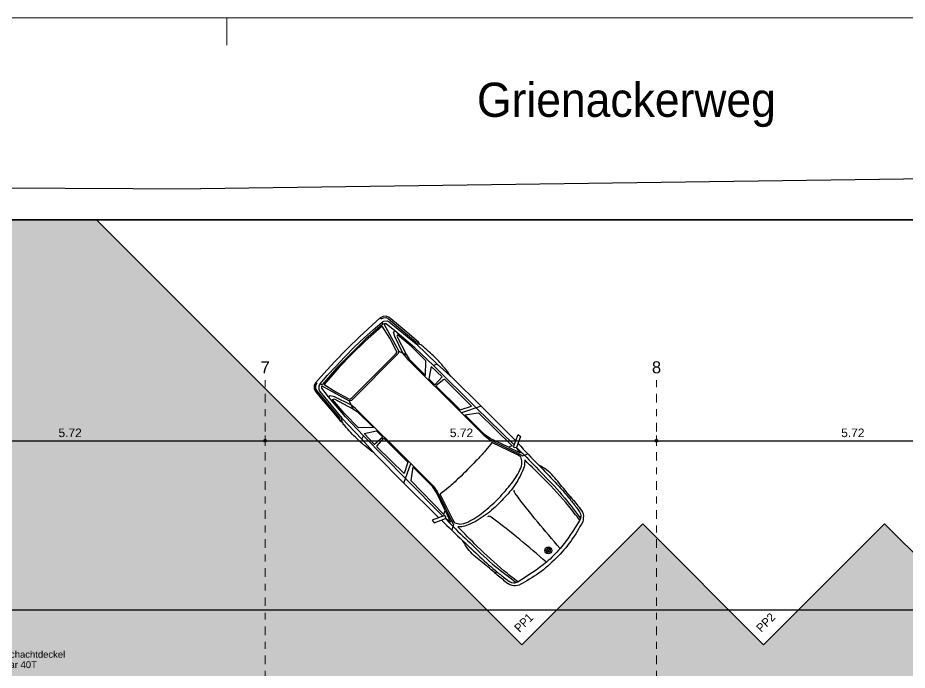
# Model space of a CAD drawing. Header units: metres. Extents: x -117 to -12, y 122 to 163.
# Drawn here: x -46.6 to -33.6, y 149.57 to 159.11 of the extents above; entities that cross this region are included whole.
import ezdxf

# ---------------------------------------------------------------- set-up
doc = ezdxf.new("R2010")
doc.units = ezdxf.units.M
doc.header["$PDMODE"] = 65
for name, pattern in [('AUSGEZOGEN', [0]), ('GETRENNT2_S10', [0.255, 0.125, -0.065, 0, -0.065]), ('STRICHLINIE_S4', [0.165, 0.125, -0.04])]:
    doc.linetypes.add(name, pattern=pattern)
for name, color, linetype, lineweight in [('XR$1$Bauachsen_grob', 7, 'GETRENNT2_S10', 13), ('XR$1$Design', 7, 'AUSGEZOGEN', 18), ('XR$1$Flurname', 117, 'AUSGEZOGEN', 50), ('XR$1$Gartenanlagen', 117, 'STRICHLINIE_S4', 13), ('XR$1$Parzelle', 117, 'AUSGEZOGEN', 35), ('XR$1$Plankopf', 7, 'AUSGEZOGEN', 13), ('XR$1$Sanitaer_Text', 250, 'AUSGEZOGEN', 18), ('XR$1$Strasse__Wege', 117, 'AUSGEZOGEN', 25), ('XR$1$Text_Werkplan_Ausfuehrung', 7, 'AUSGEZOGEN', 25), ('XR$1$Werkplan-_Ausfuehrungsmasse', 7, 'AUSGEZOGEN', 13)]:
    doc.layers.add(name, color=color, linetype=linetype, lineweight=lineweight)
doc.styles.add('ARIAL', font='ARIAL.TTF')
doc.dimstyles.new('_DIMSTYLE_12', dxfattribs={"dimtxt": 0.125, "dimasz": 0.15, "dimexe": 0, "dimexo": 0, "dimgap": 0.0625, "dimtad": 2, "dimrnd": 0.005, "dimzin": 4, "dimdsep": 46, "dimtxsty": 'ARIAL', "dimblk1": 'ALL_ML_KREIS', "dimblk2": 'ALL_ML_KREIS', "dimsah": 1, "dimcen": 0, "dimclrd": 256, "dimclre": 256, "dimclrt": 256, "dimadec": 0, "dimazin": 0, "dimtfac": 1, "dimtdec": 0, "dimtix": 1, "dimtmove": 2, "dimatfit": 3, "dimfxl": 0, "dimtzin": 0, "dimlwd": 0, "dimlwe": -1, "dimarcsym": 0})
doc.dimstyles.new('_DIMSTYLE_18', dxfattribs={"dimtxt": 0.125, "dimasz": 0.15, "dimexe": 0, "dimexo": 1e-06, "dimgap": 0.0625, "dimtad": 2, "dimrnd": 0.005, "dimzin": 4, "dimdsep": 46, "dimtxsty": 'ARIAL', "dimblk1": 'ALL_ML_KREIS', "dimblk2": 'ALL_ML_KREIS', "dimsah": 1, "dimcen": 0, "dimse1": 1, "dimse2": 1, "dimclrd": 256, "dimclre": 256, "dimclrt": 256, "dimadec": 0, "dimazin": 0, "dimtfac": 1, "dimtdec": 0, "dimtix": 1, "dimtmove": 2, "dimatfit": 3, "dimfxl": 0, "dimtzin": 0, "dimlwd": 0, "dimlwe": -1, "dimarcsym": 0})

# ---------------------------------------------------------------- blocks, each defined once
blk = doc.blocks.new('ALL_ML_KREIS')
at = {"color": 0, "linetype": 'ByBlock', "lineweight": -2}
for p, q in [((-1, 0), (0.5, 0)), ((0, -0.5), (0, 0.5))]:
    blk.add_line(p, q, dxfattribs=at)
blk.add_circle((0, 0), 0.15, dxfattribs=at)
blk = doc.blocks.new('*D67')
at = {"layer": 'DEFPOINTS'}
for p in [(-48.703, 153.848), (-42.983, 153.848), (-48.703, 152.928)]:
    blk.add_point(p, dxfattribs=at)
at = {"layer": 'XR$1$Werkplan-_Ausfuehrungsmasse', "lineweight": -2}
blk.add_line((-48.703, 152.928), (-42.983, 152.928), dxfattribs=at)
at = {"layer": 'XR$1$Werkplan-_Ausfuehrungsmasse', "xscale": 0.15, "yscale": 0.15, "zscale": 0.15, "rotation": 180}
blk.add_blockref('ALL_ML_KREIS', (-48.703, 152.928), dxfattribs=at)
at = {"layer": 'XR$1$Werkplan-_Ausfuehrungsmasse', "xscale": 0.15, "yscale": 0.15, "zscale": 0.15}
blk.add_blockref('ALL_ML_KREIS', (-42.983, 152.928), dxfattribs=at)
at = {"layer": 'XR$1$Werkplan-_Ausfuehrungsmasse', "insert": (-45.833, 153.043), "char_height": 0.125, "width": 0.5, "attachment_point": 5, "style": 'ARIAL'}
blk.add_mtext('\\A1;{\\A1;{5.72\\H0.082500;\\S^ ;}}', dxfattribs=at)
blk = doc.blocks.new('*D68')
at = {"layer": 'DEFPOINTS'}
for p in [(-42.983, 153.848), (-37.263, 153.848), (-42.983, 152.928)]:
    blk.add_point(p, dxfattribs=at)
at = {"layer": 'XR$1$Werkplan-_Ausfuehrungsmasse', "lineweight": -2}
blk.add_line((-42.983, 152.928), (-37.263, 152.928), dxfattribs=at)
at = {"layer": 'XR$1$Werkplan-_Ausfuehrungsmasse', "xscale": 0.15, "yscale": 0.15, "zscale": 0.15, "rotation": 180}
blk.add_blockref('ALL_ML_KREIS', (-42.983, 152.928), dxfattribs=at)
at = {"layer": 'XR$1$Werkplan-_Ausfuehrungsmasse', "xscale": 0.15, "yscale": 0.15, "zscale": 0.15}
blk.add_blockref('ALL_ML_KREIS', (-37.263, 152.928), dxfattribs=at)
at = {"layer": 'XR$1$Werkplan-_Ausfuehrungsmasse', "insert": (-40.113, 153.043), "char_height": 0.125, "width": 0.5, "attachment_point": 5, "style": 'ARIAL'}
blk.add_mtext('\\A1;{\\A1;{5.72\\H0.082500;\\S^ ;}}', dxfattribs=at)
blk = doc.blocks.new('*D69')
at = {"layer": 'DEFPOINTS'}
for p in [(-37.263, 153.848), (-31.543, 153.848), (-37.263, 152.928)]:
    blk.add_point(p, dxfattribs=at)
at = {"layer": 'XR$1$Werkplan-_Ausfuehrungsmasse', "lineweight": -2}
blk.add_line((-37.263, 152.928), (-31.543, 152.928), dxfattribs=at)
at = {"layer": 'XR$1$Werkplan-_Ausfuehrungsmasse', "xscale": 0.15, "yscale": 0.15, "zscale": 0.15, "rotation": 180}
blk.add_blockref('ALL_ML_KREIS', (-37.263, 152.928), dxfattribs=at)
at = {"layer": 'XR$1$Werkplan-_Ausfuehrungsmasse', "xscale": 0.15, "yscale": 0.15, "zscale": 0.15}
blk.add_blockref('ALL_ML_KREIS', (-31.543, 152.928), dxfattribs=at)
at = {"layer": 'XR$1$Werkplan-_Ausfuehrungsmasse', "insert": (-34.393, 153.043), "char_height": 0.125, "width": 0.5, "attachment_point": 5, "style": 'ARIAL'}
blk.add_mtext('\\A1;{\\A1;{5.72\\H0.082500;\\S^ ;}}', dxfattribs=at)
blk = doc.blocks.new('COMPLEXOBJECT_19')
at = {"layer": 'XR$1$Parzelle', "color": 7}
blk.add_line((-13.234, 156.158), (-99.026, 156.158), dxfattribs=at)
blk = doc.blocks.new('COMPLEXOBJECT_20')
at = {"layer": 'XR$1$Bauachsen_grob', "color": 8}
for p, q in [((-42.983, 126.713), (-42.983, 153.848)), ((-37.263, 126.713), (-37.263, 153.848))]:
    blk.add_line(p, q, dxfattribs=at)
at = {"layer": 'XR$1$Bauachsen_grob', "color": 8, "linetype": 'AUSGEZOGEN', "lineweight": 13, "char_height": 0.175, "width": 0.22374, "attachment_point": 9, "style": 'ARIAL'}
for s, insert in [('\\W0.99;7', (-42.915, 153.912)), ('\\W0.99;8', (-37.195, 153.912))]:
    blk.add_mtext(s, dxfattribs=dict(at, insert=insert))
blk = doc.blocks.new('COMPLEXOBJECT_22')
at = {"layer": 'XR$1$Design', "color": 250, "lineweight": -3}
for p, q in [((-38.526, 152.072), (-38.52, 152.109)), ((-38.844, 151.325), (-38.864, 151.345)), ((-38.844, 151.325), (-38.864, 151.305)), ((-38.844, 151.325), (-38.823, 151.345)), ((-38.844, 151.325), (-38.823, 151.305)), ((-39.59, 151.008), (-39.628, 151.001))]:
    blk.add_line(p, q, dxfattribs=at)
for points in [[(-40.72, 154.336), (-40.738, 154.367), (-40.878, 154.485), (-41.062, 154.642), (-41.169, 154.728), (-41.212, 154.748), (-41.259, 154.746), (-41.301, 154.723), (-41.598, 154.452), (-41.784, 154.27), (-41.971, 154.08), (-42.124, 153.913), (-42.242, 153.782), (-42.265, 153.74), (-42.266, 153.693), (-42.246, 153.65), (-42.161, 153.543), (-42.003, 153.359), (-41.885, 153.219)], [(-41.3, 154.724), (-41.288, 154.709), (-41.254, 154.727), (-41.216, 154.728), (-41.181, 154.712), (-40.782, 154.375), (-40.738, 154.367)], [(-41.279, 154.658), (-41.265, 154.669), (-41.248, 154.678), (-41.2, 154.682), (-41.168, 154.666), (-40.777, 154.345), (-40.468, 154.049)], [(-39.343, 152.867), (-39.896, 153.411), (-40.521, 154.027), (-40.795, 154.288), (-41.088, 154.537), (-41.215, 154.636), (-41.25, 154.636), (-41.029, 154.237), (-40.916, 154.182)], [(-40.114, 153.336), (-40.887, 154.108), (-40.917, 154.143), (-40.97, 154.211), (-41.088, 154.45), (-41.106, 154.515), (-41.088, 154.537)], [(-41.029, 154.237), (-41.036, 154.205), (-41.72, 153.518), (-41.756, 153.51)], [(-39.825, 153.436), (-40.239, 153.845), (-40.468, 154.049), (-40.521, 154.027)], [(-42.242, 153.782), (-42.228, 153.769), (-42.246, 153.735), (-42.247, 153.697), (-42.231, 153.662), (-41.894, 153.263), (-41.885, 153.219), (-41.855, 153.202)], [(-42.176, 153.76), (-42.188, 153.746), (-42.197, 153.73), (-42.2, 153.681), (-42.184, 153.649), (-41.863, 153.259), (-41.568, 152.95)], [(-40.386, 151.824), (-40.93, 152.378), (-41.546, 153.002), (-41.806, 153.276), (-42.056, 153.57), (-42.154, 153.696), (-42.155, 153.731), (-41.756, 153.51), (-41.7, 153.397)], [(-40.855, 152.596), (-41.627, 153.368), (-41.662, 153.399), (-41.73, 153.451), (-41.968, 153.57), (-42.034, 153.587), (-42.056, 153.57)], [(-39.32, 152.927), (-39.825, 153.436), (-40.114, 153.336), (-39.787, 153.008), (-39.703, 152.948), (-39.216, 152.709), (-39.142, 152.738)], [(-39.427, 152.834), (-39.692, 152.96), (-39.776, 153.019), (-40.063, 153.307), (-39.866, 153.337), (-39.371, 152.853), (-39.427, 152.834), (-39.255, 152.753), (-39.31, 152.829), (-39.336, 152.825), (-39.354, 152.838), (-39.284, 153.022), (-39.249, 152.991), (-39.31, 152.829)], [(-40.955, 152.307), (-41.364, 152.72), (-41.568, 152.95), (-41.546, 153.002)], [(-39.247, 152.691), (-39.295, 152.722), (-39.668, 152.905)], [(-40.446, 151.801), (-40.955, 152.307), (-40.855, 152.596), (-40.527, 152.268), (-40.467, 152.184), (-40.228, 151.697), (-40.256, 151.624)], [(-40.353, 151.908), (-40.479, 152.174), (-40.538, 152.257), (-40.825, 152.545), (-40.855, 152.347), (-40.372, 151.852), (-40.353, 151.908), (-40.271, 151.737), (-40.348, 151.791), (-40.344, 151.818), (-40.357, 151.835), (-40.541, 151.765), (-40.51, 151.73), (-40.348, 151.791)], [(-40.21, 151.728), (-40.241, 151.776), (-40.424, 152.149)]]:
    blk.add_lwpolyline(points, dxfattribs=at)
for points in [[(-41.279, 154.658), (-41.263, 154.631), (-41.509, 154.419), (-41.723, 154.205), (-41.938, 153.99), (-42.15, 153.745), (-42.176, 153.76), (-42.069, 153.885), (-41.951, 154.016), (-41.82, 154.156), (-41.675, 154.301), (-41.535, 154.432), (-41.403, 154.55), (-41.279, 154.658)], [(-41.066, 154.248), (-41.16, 154.43), (-41.272, 154.603), (-41.522, 154.384), (-41.714, 154.196), (-41.903, 154.003), (-42.121, 153.753), (-41.949, 153.642), (-41.767, 153.548), (-41.743, 153.537), (-41.714, 153.556), (-41.075, 154.196), (-41.055, 154.224), (-41.066, 154.248)], [(-40.639, 153.883), (-40.636, 154.099), (-40.85, 154.309), (-41.048, 154.479), (-41.06, 154.456), (-40.916, 154.182), (-40.876, 154.119), (-40.639, 153.883)], [(-40.394, 153.865), (-40.554, 154.016), (-40.591, 153.834), (-40.501, 153.744), (-40.394, 153.865)], [(-39.967, 153.434), (-40.355, 153.826), (-40.372, 153.826), (-40.486, 153.729), (-40.134, 153.378), (-39.967, 153.434)], [(-41.401, 153.121), (-41.617, 153.118), (-41.827, 153.331), (-41.998, 153.529), (-41.975, 153.541), (-41.7, 153.397), (-41.638, 153.357), (-41.401, 153.121)], [(-41.384, 152.875), (-41.535, 153.035), (-41.353, 153.072), (-41.263, 152.982), (-41.384, 152.875)], [(-40.952, 152.448), (-41.344, 152.836), (-41.344, 152.853), (-41.248, 152.967), (-40.896, 152.616), (-40.952, 152.448)]]:
    blk.add_lwpolyline(points, close=True, dxfattribs=at)
for radius in [0.0495, 0.0288]:
    blk.add_circle((-38.844, 151.325), radius, dxfattribs=at)
for points, start_tangent, end_tangent in [([(-40.269, 153.872), (-40.361, 153.994), (-40.475, 154.121), (-40.668, 154.301), (-40.72, 154.336), (-40.777, 154.345)], (-0.000589, 0.000808), (-0.000998, 0.000055)), ([(-41.391, 152.75), (-41.513, 152.843), (-41.64, 152.956), (-41.82, 153.149), (-41.855, 153.202), (-41.863, 153.259)], (-0.000808, 0.000589), (-0.000055, 0.000998)), ([(-39.668, 152.905), (-39.762, 152.785), (-39.901, 152.633), (-40.151, 152.382), (-40.303, 152.244), (-40.424, 152.149)], (-0.000606, -0.000795), (-0.000795, -0.000606)), ([(-39.284, 152.886), (-38.984, 152.572), (-38.526, 152.072), (-38.428, 151.947), (-38.369, 151.831), (-38.384, 151.767)], (0.000689, -0.000725), (-0.000338, -0.000941)), ([(-39.31, 152.829), (-39.192, 152.716), (-38.918, 152.433), (-38.607, 152.096), (-38.375, 151.794)], (0.000724, -0.00069), (0.000592, -0.000806)), ([(-40.21, 151.728), (-40.135, 151.71), (-40.02, 151.74), (-39.794, 151.886), (-39.588, 152.07), (-39.405, 152.276), (-39.258, 152.502), (-39.229, 152.616), (-39.247, 152.691)], (0.000948, -0.000318), (-0.000318, 0.000948)), ([(-39.189, 152.647), (-39.193, 152.571), (-39.226, 152.475), (-39.368, 152.232), (-39.549, 152.03), (-39.751, 151.849), (-39.993, 151.707), (-40.089, 151.674), (-40.166, 151.67)], (0.000002, -0.001), (-0.001, 0.000002)), ([(-38.384, 151.767), (-38.546, 151.973), (-38.901, 152.363), (-39.189, 152.647)], (-0.00061, 0.000792), (-0.000716, 0.000698)), ([(-38.52, 152.109), (-38.686, 152.31), (-38.868, 152.501), (-38.984, 152.572)], (-0.000639, 0.000769), (-0.000875, 0.000485)), ([(-38.671, 151.354), (-39.328, 152.159), (-39.343, 152.192), (-39.336, 152.212)], (-0.000653, 0.000757), (0.000427, 0.000904)), ([(-38.52, 152.109), (-38.395, 151.958), (-38.336, 151.859), (-38.34, 151.744)], (0.000643, -0.000766), (-0.000161, -0.000987)), ([(-40.405, 151.765), (-40.091, 151.465), (-39.59, 151.008), (-39.466, 150.909), (-39.35, 150.85), (-39.286, 150.865)], (0.000725, -0.000689), (0.000941, 0.000338)), ([(-40.348, 151.791), (-40.234, 151.673), (-39.952, 151.4), (-39.615, 151.089), (-39.312, 150.857)], (0.00069, -0.000724), (0.000806, -0.000592)), ([(-38.872, 151.152), (-39.678, 151.809), (-39.711, 151.824), (-39.731, 151.818)], (-0.000757, 0.000653), (-0.000904, -0.000427)), ([(-38.384, 151.767), (-38.671, 151.354), (-38.872, 151.152), (-39.286, 150.865)], (-0.000529, -0.000848), (-0.000848, -0.000529)), ([(-38.34, 151.744), (-38.512, 151.464), (-38.73, 151.211), (-38.983, 150.993), (-39.263, 150.821)], (-0.000494, -0.00087), (-0.00087, -0.000494)), ([(-39.286, 150.865), (-39.492, 151.027), (-39.882, 151.382), (-40.166, 151.67)], (-0.000792, 0.00061), (-0.000698, 0.000716)), ([(-39.628, 151.001), (-39.829, 151.167), (-40.02, 151.349), (-40.091, 151.465)], (-0.000769, 0.000639), (-0.000485, 0.000875)), ([(-39.628, 151.001), (-39.477, 150.876), (-39.378, 150.817), (-39.263, 150.821)], (0.000766, -0.000643), (0.000987, 0.000161))]:
    blk.add_spline(points, degree=3, dxfattribs=dict(at, start_tangent=start_tangent, end_tangent=end_tangent))
blk = doc.blocks.new('*D554')
at = {"layer": 'DEFPOINTS'}
for p in [(-77.131, 150.458), (-28.458, 149.433), (-77.131, 143.738)]:
    blk.add_point(p, dxfattribs=at)
at = {"layer": 'XR$1$Werkplan-_Ausfuehrungsmasse', "lineweight": -2}
for p, q in [((-77.131, 147.738), (-77.131, 150.458)), ((-77.131, 150.458), (-28.458, 150.458)), ((-28.458, 149.758), (-28.458, 150.458))]:
    blk.add_line(p, q, dxfattribs=at)
at = {"layer": 'XR$1$Werkplan-_Ausfuehrungsmasse', "xscale": 0.15, "yscale": 0.15, "zscale": 0.15, "rotation": 180}
blk.add_blockref('ALL_ML_KREIS', (-77.131, 150.458), dxfattribs=at)
at = {"layer": 'XR$1$Werkplan-_Ausfuehrungsmasse', "xscale": 0.15, "yscale": 0.15, "zscale": 0.15}
blk.add_blockref('ALL_ML_KREIS', (-28.458, 150.458), dxfattribs=at)
at = {"layer": 'XR$1$Werkplan-_Ausfuehrungsmasse', "insert": (-52.79, 150.573), "char_height": 0.125, "width": 0.625, "attachment_point": 5, "style": 'ARIAL'}
blk.add_mtext('\\A1;{\\A1;{48.67\\H0.082500;\\S^ ;}}', dxfattribs=at)

msp = doc.modelspace()

# ---------------------------------------------------------------- hatches: boundary and pattern name
at = {"layer": 'XR$1$Gartenanlagen', "linetype": 'AUSGEZOGEN', "lineweight": -3}
h = msp.add_hatch(color=254, dxfattribs=at)
h.paths.add_polyline_path([(-28.4581, 146.738), (-28.4581, 149.458), (-28.4581, 149.758), (-30.393, 151.7134), (-32.1607, 149.9457), (-33.9285, 151.7134), (-35.6963, 149.9457), (-37.464, 151.7134), (-39.2318, 149.9457), (-45.449, 156.158), (-71.7431, 156.158), (-71.7431, 146.738)])
h.paths.add_polyline_path([(-80.8054, 151.7796), (-80.8054, 156.158), (-98.7957, 156.158), (-99.026, 156.1587), (-99.026, 156.158), (-99.1625, 156.0402), (-104.6764, 151.253), (-108.8664, 122.9999), (-31.5181, 122.8431), (-31.5181, 132.438), (-71.6081, 132.438), (-71.6081, 135.438), (-72.4331, 135.438), (-72.4331, 135.378), (-73.4331, 135.378), (-73.4331, 135.438), (-80.1306, 135.438), (-80.1306, 143.738), (-75.4451, 143.738), (-75.4451, 151.7796)])
h.paths.add_polyline_path([(-83.0212, 153.948), (-83.0212, 154.448), (-86.9116, 154.448), (-86.9116, 153.948)])
h.paths.add_polyline_path([(-86.9116, 145.648), (-86.9116, 145.148), (-83.0212, 145.148), (-83.0212, 145.648)])
h.paths.add_polyline_path([(-87.8415, 144.748), (-87.8415, 155.348), (-82.6212, 155.348), (-82.6212, 144.748)], flags=16)

# ---------------------------------------------------------------- linework, layer by layer
at = {"layer": 'XR$1$Plankopf'}
for p, q in [((-117.0433, 159.1121), (-12.0433, 159.1121)), ((-43.5433, 159.1121), (-43.5433, 158.7121))]:
    msp.add_line(p, q, dxfattribs=at)
at = {"layer": 'XR$1$Strasse__Wege', "color": 7}
for p, q in [((-23.7658, 156.8916), (-43.9273, 156.6131)), ((-63.7616, 156.7068), (-43.9273, 156.6131)), ((-45.449, 156.158), (-39.2318, 149.9457)), ((-39.2318, 149.9457), (-37.464, 151.7134)), ((-37.464, 151.7134), (-35.6963, 149.9457)), ((-35.6963, 149.9457), (-33.9285, 151.7134)), ((-33.9285, 151.7134), (-32.1607, 149.9457))]:
    msp.add_line(p, q, dxfattribs=at)

# ---------------------------------------------------------------- block references
at = {"layer": 'XR$1$Bauachsen_grob', "color": 8, "linetype": 'AUSGEZOGEN', "lineweight": 13}
msp.add_blockref('COMPLEXOBJECT_20', (0, 0), dxfattribs=at)
at = {"layer": 'XR$1$Design', "color": 250, "lineweight": -3}
msp.add_blockref('COMPLEXOBJECT_22', (0, 0), dxfattribs=at)
at = {"layer": 'XR$1$Parzelle', "color": 7}
msp.add_blockref('COMPLEXOBJECT_19', (0, 0), dxfattribs=at)

# ---------------------------------------------------------------- texts
at = {"layer": 'XR$1$Flurname', "color": 7, "insert": (-39.886, 157.8381), "char_height": 0.5, "width": 4.607688, "attachment_point": 4, "style": 'ARIAL'}
msp.add_mtext('\\W0.93;Grienackerweg', dxfattribs=at)
at = {"layer": 'XR$1$Sanitaer_Text', "color": 172, "insert": (-47.202, 149.8551), "char_height": 0.1, "width": 1.354214, "attachment_point": 1, "line_spacing_factor": 0.903614, "style": 'ARIAL'}
msp.add_mtext('{\\fArial|i0|b0;\\H0.100000;\\W0.988274;\\C172;Einlaufschachtdeckel}\\P{\\fArial|i0|b0;\\H0.100000;\\W0.988274;\\C172;Befahrbar 40T}\\P', dxfattribs=at)
at = {"layer": 'XR$1$Text_Werkplan_Ausfuehrung', "color": 7, "linetype": 'AUSGEZOGEN', "lineweight": 13, "char_height": 0.125, "attachment_point": 4, "rotation": 45, "style": 'ARIAL'}
for s, insert, width in [('\\W0.90;PP1', (-39.3084, 150.1637), 0.362887), ('\\W0.92;PP2', (-35.7729, 150.1637), 0.364518)]:
    msp.add_mtext(s, dxfattribs=dict(at, insert=insert, width=width))

# ---------------------------------------------------------------- dimensions: what is measured, and where the dimension line sits
at = {"layer": 'XR$1$Werkplan-_Ausfuehrungsmasse'}
for base, p1, p2, dimstyle, picture, middle in [((-42.9831, 152.928), (-48.7031, 153.848), (-42.9831, 153.848), '_DIMSTYLE_18', '*D67', (-45.8334, 153.0427)), ((-37.2631, 152.928), (-42.9831, 153.848), (-37.2631, 153.848), '_DIMSTYLE_18', '*D68', (-40.1134, 153.0427)), ((-31.5431, 152.928), (-37.2631, 153.848), (-31.5431, 153.848), '_DIMSTYLE_18', '*D69', (-34.3934, 153.0427)), ((-28.4581, 150.458), (-77.1306, 147.738), (-28.4581, 149.758), '_DIMSTYLE_12', '*D554', (-52.7901, 150.5727))]:
    dim = msp.add_linear_dim(base=base, p1=p1, p2=p2, dimstyle=dimstyle, override={"dimpost": '<>', "dimclrd": 256, "dimclre": 256, "dimclrt": 256, "dimlwd": 0, "dimlwe": 65535}, dxfattribs=at)
    dim.commit()
    dim.dimension.update_dxf_attribs({"geometry": picture, "text_midpoint": middle, "dimtype": 160})

doc.saveas('drawing.dxf')
